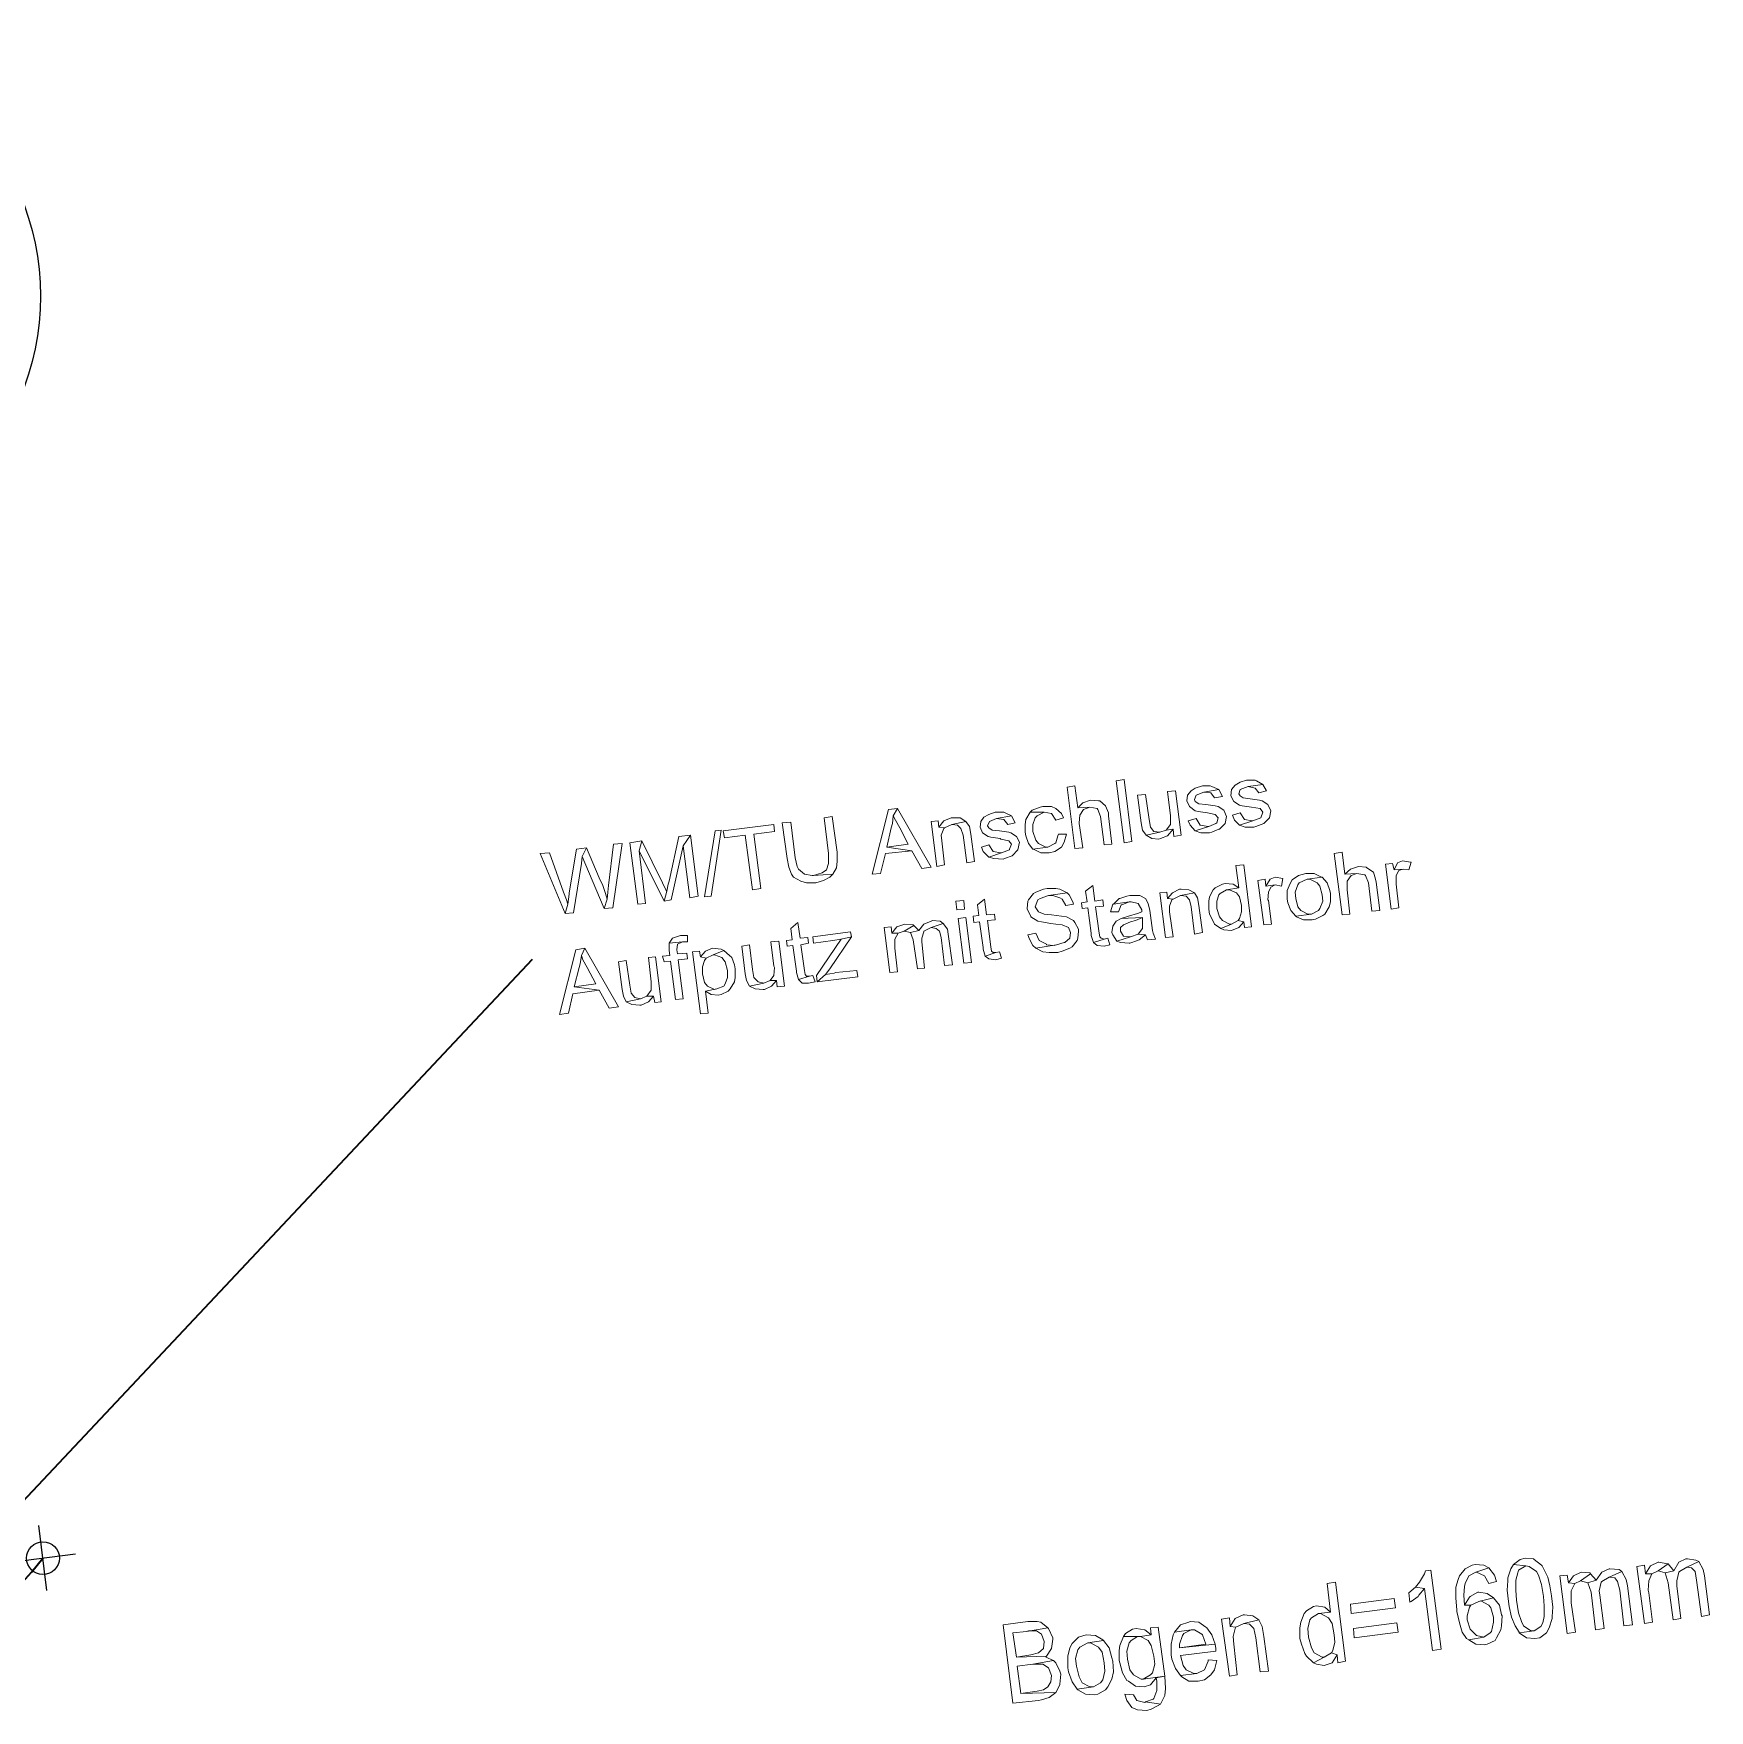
# Model space of a CAD drawing. Header units: metres. Extents: x 2713732.4 to 2713757.2, y 1226081.6 to 1226111.3.
# Drawn here: x 2713745.112 to 2713747.668, y 1226096.657 to 1226099.215 of the extents above; entities that cross this region are included whole.
import ezdxf

# ---------------------------------------------------------------- set-up
doc = ezdxf.new("R2010")
doc.units = ezdxf.units.M
doc.linetypes.add('DASHDOT', pattern=[1, 0.5, -0.25, 0, -0.25])
doc.layers.add('einlagen_boden_erstes_og', color=7, linetype='Continuous', true_color=0x000000)

msp = doc.modelspace()

# ---------------------------------------------------------------- linework, layer by layer
at = {"layer": 'einlagen_boden_erstes_og', "color": 6, "linetype": 'Continuous', "lineweight": 35, "true_color": 0xff00ff, "extrusion": (0.000477202, 0.001815, 0.999998)}
msp.add_line((2713744.9984, 1226096.8738, -0.1711), (2713745.8726, 1226097.8032, -0.1732), dxfattribs=at)
at = {"layer": 'einlagen_boden_erstes_og', "color": 7, "linetype": 'DASHDOT', "lineweight": 25, "extrusion": (0.000477202, 0.001815, 0.999998)}
for p, q in [((2713745.1321, 1226096.8404, -0.1711), (2713745.1195, 1226096.9396, -0.1713)), ((2713745.0762, 1226096.8837, -0.1712), (2713745.1754, 1226096.8963, -0.1713))]:
    msp.add_line(p, q, dxfattribs=at)
at = {"layer": 'einlagen_boden_erstes_og', "color": 6, "lineweight": 0}
for points in [[(2713746.775, 1226097.9804), (2713746.763, 1226098.0749), (2713746.775, 1226098.077), (2713746.7869, 1226097.9825), (2713746.775, 1226097.9804)], [(2713746.9618, 1226098.0759), (2713746.952, 1226098.0727), (2713746.9444, 1226098.0683), (2713746.939, 1226098.0618), (2713746.9379, 1226098.0521), (2713746.9423, 1226098.0434), (2713746.951, 1226098.0379), (2713746.9553, 1226098.0368), (2713746.9694, 1226098.0347), (2713746.9694, 1226098.0347), (2713746.9825, 1226098.0325), (2713746.9868, 1226098.0271), (2713746.9835, 1226098.0184), (2713746.9835, 1226098.0184), (2713746.9716, 1226098.014), (2713746.951, 1226098.0075), (2713746.9596, 1226098.0043), (2713746.9727, 1226098.0043), (2713746.9759, 1226098.0053), (2713746.9879, 1226098.0097), (2713746.9879, 1226098.0097), (2713746.9966, 1226098.0184), (2713746.9987, 1226098.0292), (2713746.9944, 1226098.039), (2713746.9857, 1226098.0444), (2713746.9814, 1226098.0455), (2713746.9672, 1226098.0477), (2713746.9564, 1226098.0488), (2713746.952, 1226098.0521), (2713746.9499, 1226098.0553), (2713746.952, 1226098.0618), (2713746.964, 1226098.0662), (2713746.9868, 1226098.0694), (2713746.977, 1226098.0749), (2713746.9748, 1226098.0759)], [(2713746.9868, 1226098.0694), (2713746.964, 1226098.0662), (2713746.9748, 1226098.064), (2713746.9803, 1226098.0564), (2713746.9922, 1226098.0597)], [(2713746.7, 1226098.0673), (2713746.6881, 1226098.0651), (2713746.7, 1226097.9717), (2713746.712, 1226097.9728), (2713746.7065, 1226098.0097), (2713746.7065, 1226098.0108), (2713746.7076, 1226098.0227), (2713746.7131, 1226098.0314), (2713746.7228, 1226098.0347), (2713746.7044, 1226098.0336)], [(2713746.7239, 1226098.0455), (2713746.712, 1226098.0412), (2713746.7044, 1226098.0336), (2713746.7228, 1226098.0347), (2713746.7337, 1226098.0325), (2713746.7348, 1226098.0314), (2713746.7391, 1226098.0205), (2713746.7446, 1226097.9771), (2713746.7565, 1226097.9782), (2713746.7511, 1226098.0216), (2713746.7511, 1226098.026), (2713746.7467, 1226098.0368), (2713746.738, 1226098.0444), (2713746.7359, 1226098.0444)], [(2713746.8076, 1226098.0542), (2713746.7956, 1226098.0531), (2713746.8011, 1226098.0108), (2713746.8032, 1226097.9999), (2713746.8087, 1226097.9923), (2713746.8293, 1226097.9967), (2713746.8206, 1226097.9977), (2713746.8152, 1226098.0043), (2713746.813, 1226098.0162)], [(2713746.8532, 1226098.0597), (2713746.8412, 1226098.0586), (2713746.8456, 1226098.0216), (2713746.8456, 1226098.0205), (2713746.8456, 1226098.0086), (2713746.8391, 1226097.9999), (2713746.8499, 1226098.001), (2713746.851, 1226097.9901), (2713746.8619, 1226097.9923)], [(2713746.8945, 1226098.0673), (2713746.8836, 1226098.064), (2713746.8771, 1226098.0597), (2713746.8717, 1226098.0531), (2713746.8706, 1226098.0444), (2713746.8749, 1226098.0358), (2713746.8836, 1226098.0292), (2713746.8879, 1226098.0282), (2713746.9021, 1226098.026), (2713746.9021, 1226098.026), (2713746.914, 1226098.0238), (2713746.9184, 1226098.0184), (2713746.9162, 1226098.0108), (2713746.9151, 1226098.0097), (2713746.9042, 1226098.0053), (2713746.8836, 1226097.9988), (2713746.8923, 1226097.9956), (2713746.9053, 1226097.9956), (2713746.9086, 1226097.9967), (2713746.9195, 1226098.001), (2713746.9205, 1226098.001), (2713746.9292, 1226098.0097), (2713746.9314, 1226098.0205), (2713746.9271, 1226098.0303), (2713746.9184, 1226098.0358), (2713746.914, 1226098.0368), (2713746.8999, 1226098.039), (2713746.889, 1226098.0401), (2713746.8836, 1226098.0434), (2713746.8825, 1226098.0466), (2713746.8847, 1226098.0531), (2713746.8966, 1226098.0575), (2713746.9195, 1226098.0618), (2713746.9086, 1226098.0662), (2713746.9064, 1226098.0673)], [(2713746.9195, 1226098.0618), (2713746.8966, 1226098.0575), (2713746.9075, 1226098.0564), (2713746.9129, 1226098.0488), (2713746.9249, 1226098.051)], [(2713746.3296, 1226098.0205), (2713746.3177, 1226098.0184), (2713746.3242, 1226097.9641), (2713746.3242, 1226097.963), (2713746.3242, 1226097.9489), (2713746.3209, 1226097.9391), (2713746.3144, 1226097.9347), (2713746.3014, 1226097.9304), (2713746.3307, 1226097.9326), (2713746.3361, 1226097.9423), (2713746.3372, 1226097.9521), (2713746.3372, 1226097.9662)], [(2713746.4296, 1226098.0325), (2713746.4154, 1226098.0314), (2713746.3905, 1226097.9326), (2713746.4035, 1226097.9337), (2713746.4111, 1226097.9641), (2713746.4513, 1226097.9684), (2713746.4133, 1226097.9738), (2713746.4198, 1226098.0032), (2713746.422, 1226098.0097), (2713746.423, 1226098.0216)], [(2713746.4296, 1226098.0325), (2713746.423, 1226098.0216), (2713746.4263, 1226098.0151), (2713746.4328, 1226098.0032), (2713746.4459, 1226097.9782), (2713746.4133, 1226097.9738), (2713746.4513, 1226097.9684), (2713746.4665, 1226097.9413), (2713746.4806, 1226097.9434)], [(2713746.5132, 1226098.0184), (2713746.511, 1226098.0184), (2713746.5002, 1226098.014), (2713746.4926, 1226098.0043), (2713746.5012, 1226098.0032), (2713746.5121, 1226098.0086), (2713746.5338, 1226098.0129), (2713746.5251, 1226098.0184)], [(2713746.5784, 1226098.0271), (2713746.5686, 1226098.0238), (2713746.561, 1226098.0195), (2713746.5566, 1226098.0129), (2713746.5556, 1226098.0043), (2713746.5588, 1226097.9956), (2713746.5675, 1226097.9901), (2713746.5719, 1226097.989), (2713746.586, 1226097.9869), (2713746.5871, 1226097.9858), (2713746.599, 1226097.9836), (2713746.6034, 1226097.9782), (2713746.6001, 1226097.9706), (2713746.6001, 1226097.9695), (2713746.5881, 1226097.9652), (2713746.5686, 1226097.9586), (2713746.5762, 1226097.9565), (2713746.5903, 1226097.9554), (2713746.5925, 1226097.9565), (2713746.6044, 1226097.9608), (2713746.6044, 1226097.9608), (2713746.6131, 1226097.9695), (2713746.6153, 1226097.9814), (2713746.611, 1226097.9901), (2713746.6023, 1226097.9956), (2713746.599, 1226097.9967), (2713746.5849, 1226097.9988), (2713746.574, 1226097.9999), (2713746.5686, 1226098.0032), (2713746.5664, 1226098.0064), (2713746.5697, 1226098.0129), (2713746.5805, 1226098.0173), (2713746.6034, 1226098.0216), (2713746.5936, 1226098.026), (2713746.5914, 1226098.0271)], [(2713746.6034, 1226098.0216), (2713746.5805, 1226098.0173), (2713746.5914, 1226098.0162), (2713746.5979, 1226098.0086), (2713746.6088, 1226098.0108)], [(2713746.6316, 1226098.0271), (2713746.6251, 1226098.0162), (2713746.624, 1226098.0086), (2713746.624, 1226097.9967), (2713746.6251, 1226097.9912), (2713746.6294, 1226097.9793), (2713746.6359, 1226097.9706), (2713746.6588, 1226097.9738), (2713746.6555, 1226097.9738), (2713746.6446, 1226097.9793), (2713746.6403, 1226097.9847), (2713746.6359, 1226097.9977), (2713746.6359, 1226098.0086), (2713746.6392, 1226098.0184), (2713746.6425, 1226098.0216), (2713746.6533, 1226098.0271)], [(2713746.6512, 1226098.0358), (2713746.6468, 1226098.0347), (2713746.6349, 1226098.0303), (2713746.6316, 1226098.0271), (2713746.6533, 1226098.0271), (2713746.6642, 1226098.0249), (2713746.6707, 1226098.0151), (2713746.6827, 1226098.0184), (2713746.6794, 1226098.0249), (2713746.6707, 1226098.0325), (2713746.6642, 1226098.0358)], [(2713746.952, 1226098.026), (2713746.9401, 1226098.0227), (2713746.9433, 1226098.0151), (2713746.951, 1226098.0075), (2713746.9716, 1226098.014), (2713746.9705, 1226098.014), (2713746.9586, 1226098.0162), (2713746.9586, 1226098.0162)], [(2713746.1135, 1226097.9923), (2713746.0961, 1226097.9901), (2713746.0809, 1226097.9217), (2713746.0798, 1226097.9174), (2713746.0776, 1226097.9065), (2713746.0733, 1226097.8913), (2713746.0841, 1226097.8935), (2713746.1026, 1226097.976)], [(2713746.1135, 1226097.9923), (2713746.1026, 1226097.976), (2713746.1124, 1226097.8967), (2713746.1254, 1226097.8989)], [(2713746.1352, 1226097.8978), (2713746.1515, 1226097.9988), (2713746.1602, 1226097.9999), (2713746.145, 1226097.8989), (2713746.1352, 1226097.8978)], [(2713746.2406, 1226098.0086), (2713746.1634, 1226097.9988), (2713746.1656, 1226097.988), (2713746.1971, 1226097.9923), (2713746.208, 1226097.9087), (2713746.221, 1226097.9108), (2713746.2101, 1226097.9934), (2713746.2416, 1226097.9977)], [(2713746.2666, 1226098.0119), (2713746.2536, 1226098.0108), (2713746.2612, 1226097.9565), (2713746.2634, 1226097.9434), (2713746.2677, 1226097.9326), (2713746.271, 1226097.9282), (2713746.2818, 1226097.9217), (2713746.2905, 1226097.9195), (2713746.3046, 1226097.9195), (2713746.3166, 1226097.9228), (2713746.3264, 1226097.9282), (2713746.3307, 1226097.9326), (2713746.3014, 1226097.9304), (2713746.2992, 1226097.9304), (2713746.2873, 1226097.9326), (2713746.2873, 1226097.9326), (2713746.2786, 1226097.9402), (2713746.2764, 1226097.9445), (2713746.2731, 1226097.9575)], [(2713746.4915, 1226098.014), (2713746.4806, 1226098.0129), (2713746.4893, 1226097.9445), (2713746.5012, 1226097.9467), (2713746.4969, 1226097.9836), (2713746.4958, 1226097.9923), (2713746.5002, 1226098.0021), (2713746.5012, 1226098.0032), (2713746.4926, 1226098.0043)], [(2713746.5338, 1226098.0129), (2713746.5121, 1226098.0086), (2713746.5208, 1226098.0075), (2713746.5262, 1226098.0021), (2713746.5295, 1226097.9923), (2713746.5349, 1226097.9499), (2713746.5469, 1226097.9521), (2713746.5414, 1226097.9934), (2713746.5393, 1226098.0053)], [(2713746.675, 1226097.9934), (2713746.674, 1226097.9912), (2713746.6707, 1226097.9804), (2713746.6696, 1226097.9793), (2713746.6588, 1226097.9738), (2713746.6359, 1226097.9706), (2713746.637, 1226097.9706), (2713746.6479, 1226097.9652), (2713746.6609, 1226097.9652), (2713746.6696, 1226097.9673), (2713746.6794, 1226097.9738), (2713746.6837, 1226097.9814), (2713746.687, 1226097.9934)], [(2713746.8391, 1226097.9999), (2713746.8293, 1226097.9967), (2713746.8087, 1226097.9923), (2713746.8173, 1226097.9869), (2713746.8282, 1226097.9858), (2713746.8304, 1226097.9869), (2713746.8412, 1226097.9912), (2713746.8499, 1226098.001)], [(2713746.8847, 1226098.0173), (2713746.8727, 1226098.014), (2713746.876, 1226098.0075), (2713746.8836, 1226097.9988), (2713746.9042, 1226098.0053), (2713746.9032, 1226098.0053), (2713746.8912, 1226098.0075), (2713746.8912, 1226098.0075)], [(2713745.9549, 1226097.9728), (2713745.9397, 1226097.9706), (2713745.9288, 1226097.9043), (2713745.9288, 1226097.9021), (2713745.9266, 1226097.8869), (2713745.9223, 1226097.8728), (2713745.9353, 1226097.8739), (2713745.9473, 1226097.9489), (2713745.9484, 1226097.9597)], [(2713745.9549, 1226097.9728), (2713745.9484, 1226097.9597), (2713745.9527, 1226097.9499), (2713745.982, 1226097.8804), (2713745.9864, 1226097.8945), (2713745.9842, 1226097.9032), (2713745.9799, 1226097.9152), (2713745.9744, 1226097.9271)], [(2713746.0092, 1226097.9793), (2713745.9962, 1226097.9782), (2713745.9885, 1226097.9152), (2713745.9875, 1226097.9054), (2713745.9864, 1226097.8945), (2713745.982, 1226097.8804), (2713745.9951, 1226097.8815)], [(2713746.0396, 1226097.9836), (2713746.0211, 1226097.9804), (2713746.0331, 1226097.8869), (2713746.045, 1226097.888), (2713746.0353, 1226097.9684)], [(2713746.0396, 1226097.9836), (2713746.0353, 1226097.9684), (2713746.0733, 1226097.8913), (2713746.0776, 1226097.9065), (2713746.0765, 1226097.9076), (2713746.0711, 1226097.9195)], [(2713746.5686, 1226097.9771), (2713746.5577, 1226097.9738), (2713746.5599, 1226097.9673), (2713746.5686, 1226097.9586), (2713746.5881, 1226097.9652), (2713746.5871, 1226097.9652), (2713746.5751, 1226097.9673), (2713746.5751, 1226097.9673)], [(2713745.8984, 1226097.9652), (2713745.8843, 1226097.9641), (2713745.9223, 1226097.8728), (2713745.9266, 1226097.8869), (2713745.9245, 1226097.8935), (2713745.9201, 1226097.9054)], [(2713746.9575, 1226097.9467), (2713746.9455, 1226097.9456), (2713746.9499, 1226097.9119), (2713746.9314, 1226097.9087), (2713746.9357, 1226097.9087), (2713746.9466, 1226097.9043), (2713746.951, 1226097.8978), (2713746.9542, 1226097.8848), (2713746.9542, 1226097.875), (2713746.951, 1226097.8652), (2713746.9488, 1226097.862), (2713746.9575, 1226097.8598), (2713746.9586, 1226097.8511), (2713746.9694, 1226097.8522)], [(2713747.1074, 1226097.9662), (2713747.0954, 1226097.9641), (2713747.1074, 1226097.8706), (2713747.1193, 1226097.8717), (2713747.115, 1226097.9087), (2713747.115, 1226097.9098), (2713747.115, 1226097.9217), (2713747.1215, 1226097.9304), (2713747.1302, 1226097.9337), (2713747.1117, 1226097.9326)], [(2713747.1324, 1226097.9445), (2713747.1204, 1226097.9402), (2713747.1117, 1226097.9326), (2713747.1302, 1226097.9337), (2713747.1421, 1226097.9315), (2713747.1432, 1226097.9304), (2713747.1476, 1226097.9195), (2713747.153, 1226097.8761), (2713747.1649, 1226097.8772), (2713747.1595, 1226097.9206), (2713747.1584, 1226097.925), (2713747.1552, 1226097.9358), (2713747.1454, 1226097.9423), (2713747.1443, 1226097.9434)], [(2713747.1845, 1226097.9489), (2713747.1736, 1226097.9478), (2713747.1823, 1226097.8793), (2713747.1943, 1226097.8815), (2713747.1899, 1226097.9174), (2713747.1899, 1226097.9184), (2713747.1899, 1226097.9304), (2713747.1943, 1226097.938), (2713747.2008, 1226097.9402), (2713747.1867, 1226097.9391)], [(2713747.1997, 1226097.9532), (2713747.1921, 1226097.9499), (2713747.1921, 1226097.9499), (2713747.1867, 1226097.9391), (2713747.2008, 1226097.9402), (2713747.2095, 1226097.9391), (2713747.2127, 1226097.951), (2713747.2116, 1226097.951)], [(2713746.7272, 1226097.9152), (2713746.7163, 1226097.9065), (2713746.7185, 1226097.8902), (2713746.7098, 1226097.8891), (2713746.7109, 1226097.8804), (2713746.7196, 1226097.8815), (2713746.725, 1226097.8424), (2713746.725, 1226097.8391), (2713746.7283, 1226097.8283), (2713746.7446, 1226097.8337), (2713746.7402, 1226097.8348), (2713746.738, 1226097.837), (2713746.737, 1226097.8424), (2713746.7315, 1226097.8826), (2713746.7435, 1226097.8837), (2713746.7424, 1226097.8935), (2713746.7304, 1226097.8913)], [(2713746.9292, 1226097.9184), (2713746.9249, 1226097.9174), (2713746.914, 1226097.9119), (2713746.9108, 1226097.9087), (2713746.9053, 1226097.8978), (2713746.9042, 1226097.8913), (2713746.9042, 1226097.8793), (2713746.9053, 1226097.8717), (2713746.9108, 1226097.8609), (2713746.9129, 1226097.8565), (2713746.9227, 1226097.85), (2713746.939, 1226097.8565), (2713746.9357, 1226097.8565), (2713746.9249, 1226097.862), (2713746.9205, 1226097.8674), (2713746.9162, 1226097.8804), (2713746.9162, 1226097.8913), (2713746.9195, 1226097.9011), (2713746.9216, 1226097.9032), (2713746.9314, 1226097.9087), (2713746.9499, 1226097.9119), (2713746.9412, 1226097.9174)], [(2713746.9901, 1226097.925), (2713746.9792, 1226097.9228), (2713746.9879, 1226097.8554), (2713746.9998, 1226097.8565), (2713746.9955, 1226097.8924), (2713746.9944, 1226097.8935), (2713746.9955, 1226097.9054), (2713746.9987, 1226097.913), (2713747.0053, 1226097.9163), (2713746.9911, 1226097.9141)], [(2713747.0053, 1226097.9282), (2713746.9977, 1226097.925), (2713746.9977, 1226097.925), (2713746.9911, 1226097.9141), (2713747.0053, 1226097.9163), (2713747.015, 1226097.9141), (2713747.0172, 1226097.926), (2713747.0172, 1226097.926)], [(2713747.052, 1226097.9337), (2713747.0411, 1226097.9304), (2713747.0313, 1226097.9239), (2713747.0281, 1226097.9184), (2713747.0237, 1226097.9076), (2713747.0237, 1226097.8945), (2713747.0248, 1226097.8891), (2713747.0292, 1226097.8772), (2713747.0368, 1226097.8685), (2713747.0607, 1226097.8717), (2713747.0552, 1226097.8717), (2713747.0444, 1226097.8772), (2713747.04, 1226097.8826), (2713747.0368, 1226097.8956), (2713747.0357, 1226097.9054), (2713747.04, 1226097.9163), (2713747.0422, 1226097.9195), (2713747.0541, 1226097.925), (2713747.077, 1226097.9282), (2713747.0759, 1226097.9282), (2713747.065, 1226097.9337)], [(2713747.077, 1226097.9282), (2713747.0541, 1226097.925), (2713747.0585, 1226097.925), (2713747.0694, 1226097.9195), (2713747.0737, 1226097.9141), (2713747.077, 1226097.9011), (2713747.078, 1226097.8913), (2713747.0737, 1226097.8804), (2713747.0715, 1226097.8772), (2713747.0607, 1226097.8717), (2713747.0368, 1226097.8685), (2713747.0378, 1226097.8674), (2713747.0487, 1226097.863), (2713747.0617, 1226097.863), (2713747.0672, 1226097.8641), (2713747.078, 1226097.8696), (2713747.0813, 1226097.8717), (2713747.0878, 1226097.8826), (2713747.09, 1226097.8902), (2713747.09, 1226097.9032), (2713747.0889, 1226097.9076), (2713747.0846, 1226097.9195)], [(2713746.5306, 1226097.8924), (2713746.5186, 1226097.8913), (2713746.5197, 1226097.8783), (2713746.5317, 1226097.8793)], [(2713746.5621, 1226097.8945), (2713746.5512, 1226097.8859), (2713746.5534, 1226097.8696), (2713746.5447, 1226097.8685), (2713746.5458, 1226097.8587), (2713746.5545, 1226097.8598), (2713746.5599, 1226097.8207), (2713746.5599, 1226097.8185), (2713746.5632, 1226097.8076), (2713746.5795, 1226097.8131), (2713746.5751, 1226097.8131), (2713746.5729, 1226097.8153), (2713746.5719, 1226097.8218), (2713746.5664, 1226097.862), (2713746.5784, 1226097.863), (2713746.5773, 1226097.8717), (2713746.5653, 1226097.8706)], [(2713746.6577, 1226097.9108), (2713746.6522, 1226097.9098), (2713746.6403, 1226097.9054), (2713746.637, 1226097.9032), (2713746.6294, 1226097.8935), (2713746.6283, 1226097.8913), (2713746.6273, 1226097.8804), (2713746.6273, 1226097.8793), (2713746.6327, 1226097.8685), (2713746.6327, 1226097.8674), (2713746.6435, 1226097.8609), (2713746.649, 1226097.8598), (2713746.6631, 1226097.8576), (2713746.6707, 1226097.8565), (2713746.6805, 1226097.8554), (2713746.6903, 1226097.8511), (2713746.6935, 1226097.8435), (2713746.6924, 1226097.8348), (2713746.6848, 1226097.8283), (2713746.6837, 1226097.8283), (2713746.6718, 1226097.825), (2713746.6403, 1226097.8196), (2713746.6512, 1226097.8142), (2713746.6609, 1226097.8131), (2713746.674, 1226097.8131), (2713746.6805, 1226097.8153), (2713746.6924, 1226097.8196), (2713746.6957, 1226097.8218), (2713746.7033, 1226097.8315), (2713746.7044, 1226097.8348), (2713746.7055, 1226097.8457), (2713746.7055, 1226097.8489), (2713746.7, 1226097.8587), (2713746.6979, 1226097.862), (2713746.687, 1226097.8674), (2713746.6794, 1226097.8685), (2713746.6642, 1226097.8706), (2713746.6533, 1226097.8717), (2713746.6446, 1226097.875), (2713746.6392, 1226097.8826), (2713746.6392, 1226097.8826), (2713746.6435, 1226097.8935), (2713746.6468, 1226097.8956), (2713746.6598, 1226097.9), (2713746.6881, 1226097.9043), (2713746.6772, 1226097.9098), (2713746.6707, 1226097.9108)], [(2713746.6881, 1226097.9043), (2713746.6598, 1226097.9), (2713746.6664, 1226097.9), (2713746.6772, 1226097.8967), (2713746.6805, 1226097.8945), (2713746.6859, 1226097.8848), (2713746.6979, 1226097.8869), (2713746.6968, 1226097.8902), (2713746.6913, 1226097.9011)], [(2713746.7587, 1226097.8869), (2713746.7576, 1226097.8869), (2713746.7543, 1226097.875), (2713746.7663, 1226097.875), (2713746.7706, 1226097.8859), (2713746.7717, 1226097.8859), (2713746.7826, 1226097.8902)], [(2713746.7837, 1226097.9), (2713746.7793, 1226097.8989), (2713746.7685, 1226097.8956), (2713746.7674, 1226097.8956), (2713746.7587, 1226097.8869), (2713746.7826, 1226097.8902), (2713746.7858, 1226097.8902), (2713746.7967, 1226097.888), (2713746.8021, 1226097.8783), (2713746.8021, 1226097.875), (2713746.7956, 1226097.8728), (2713746.7815, 1226097.8685), (2713746.7706, 1226097.8652), (2713746.8032, 1226097.8663), (2713746.8032, 1226097.862), (2713746.8032, 1226097.85), (2713746.7967, 1226097.8413), (2713746.7967, 1226097.8413), (2713746.8076, 1226097.8402), (2713746.8108, 1226097.8326), (2713746.8228, 1226097.8337), (2713746.8195, 1226097.8424), (2713746.8184, 1226097.8468), (2713746.8163, 1226097.862), (2713746.8141, 1226097.8772), (2713746.8119, 1226097.888), (2713746.8076, 1226097.8956), (2713746.7989, 1226097.9), (2713746.7967, 1226097.9)], [(2713746.8402, 1226097.9054), (2713746.8293, 1226097.9043), (2713746.838, 1226097.8359), (2713746.8499, 1226097.837), (2713746.8445, 1226097.875), (2713746.8445, 1226097.8837), (2713746.8478, 1226097.8935), (2713746.8499, 1226097.8945), (2713746.8412, 1226097.8956)], [(2713746.8619, 1226097.9098), (2713746.8597, 1226097.9098), (2713746.8488, 1226097.9043), (2713746.8412, 1226097.8956), (2713746.8499, 1226097.8945), (2713746.8608, 1226097.9), (2713746.8825, 1226097.9043), (2713746.8738, 1226097.9087)], [(2713746.8825, 1226097.9043), (2713746.8608, 1226097.9), (2713746.8695, 1226097.8989), (2713746.8749, 1226097.8935), (2713746.8771, 1226097.8826), (2713746.8825, 1226097.8413), (2713746.8945, 1226097.8435), (2713746.889, 1226097.8848), (2713746.8869, 1226097.8967)], [(2713746.5338, 1226097.8663), (2713746.5219, 1226097.8652), (2713746.5306, 1226097.7968), (2713746.5425, 1226097.7979)], [(2713746.7706, 1226097.8652), (2713746.763, 1226097.8609), (2713746.7576, 1226097.8533), (2713746.7565, 1226097.8435), (2713746.7576, 1226097.8402), (2713746.7641, 1226097.8305), (2713746.7848, 1226097.837), (2713746.7739, 1226097.8381), (2713746.7695, 1226097.8457), (2713746.7695, 1226097.8511), (2713746.7739, 1226097.8554), (2713746.7848, 1226097.8598), (2713746.7924, 1226097.862), (2713746.8032, 1226097.8663)], [(2713746.0983, 1226097.8391), (2713746.0983, 1226097.8391), (2713746.0863, 1226097.8348), (2713746.0809, 1226097.8272), (2713746.1015, 1226097.8294), (2713746.1091, 1226097.8294), (2713746.1091, 1226097.8391)], [(2713746.2775, 1226097.8587), (2713746.2666, 1226097.85), (2713746.2688, 1226097.8326), (2713746.2601, 1226097.8315), (2713746.2612, 1226097.8229), (2713746.2699, 1226097.8239), (2713746.2753, 1226097.7848), (2713746.2753, 1226097.7827), (2713746.2786, 1226097.7718), (2713746.2949, 1226097.7772), (2713746.2905, 1226097.7772), (2713746.2883, 1226097.7794), (2713746.2873, 1226097.7859), (2713746.2818, 1226097.825), (2713746.2938, 1226097.8272), (2713746.2927, 1226097.8359), (2713746.2807, 1226097.8348)], [(2713746.3579, 1226097.8446), (2713746.3003, 1226097.837), (2713746.3014, 1226097.8272), (2713746.3307, 1226097.8315), (2713746.3307, 1226097.8315), (2713746.3437, 1226097.8337), (2713746.359, 1226097.837)], [(2713746.4198, 1226097.8522), (2713746.4089, 1226097.8511), (2713746.4176, 1226097.7827), (2713746.4296, 1226097.7838), (2713746.4252, 1226097.8196), (2713746.4252, 1226097.8229), (2713746.4252, 1226097.8337), (2713746.4306, 1226097.8424), (2713746.4209, 1226097.8424)], [(2713746.4404, 1226097.8565), (2713746.4404, 1226097.8565), (2713746.4285, 1226097.8522), (2713746.4209, 1226097.8424), (2713746.4306, 1226097.8424), (2713746.4393, 1226097.8457), (2713746.4545, 1226097.8544), (2713746.4535, 1226097.8554)], [(2713746.4545, 1226097.8544), (2713746.4393, 1226097.8457), (2713746.4491, 1226097.8435), (2713746.4621, 1226097.8468)], [(2713746.4828, 1226097.862), (2713746.4806, 1226097.8609), (2713746.4697, 1226097.8565), (2713746.4621, 1226097.8468), (2713746.4491, 1226097.8435), (2713746.4491, 1226097.8435), (2713746.4535, 1226097.8326), (2713746.46, 1226097.7881), (2713746.4708, 1226097.7892), (2713746.4665, 1226097.8294), (2713746.4665, 1226097.8348), (2713746.4697, 1226097.8446), (2713746.4697, 1226097.8457), (2713746.4806, 1226097.8511), (2713746.4991, 1226097.8576), (2713746.4947, 1226097.8609)], [(2713746.4991, 1226097.8576), (2713746.4806, 1226097.8511), (2713746.4882, 1226097.85), (2713746.4936, 1226097.8457), (2713746.4958, 1226097.8359), (2713746.5012, 1226097.7935), (2713746.5132, 1226097.7946), (2713746.5067, 1226097.8413), (2713746.5056, 1226097.8489)], [(2713746.6403, 1226097.8424), (2713746.6283, 1226097.8402), (2713746.6305, 1226097.8337), (2713746.6359, 1226097.8239), (2713746.6403, 1226097.8196), (2713746.6718, 1226097.825), (2713746.6685, 1226097.8239), (2713746.6566, 1226097.825), (2713746.6566, 1226097.8261), (2713746.6457, 1226097.8315), (2713746.6457, 1226097.8315)], [(2713746.7967, 1226097.8413), (2713746.7848, 1226097.837), (2713746.7641, 1226097.8305), (2713746.7695, 1226097.8283), (2713746.7826, 1226097.8272), (2713746.7837, 1226097.8272), (2713746.7956, 1226097.8315), (2713746.7978, 1226097.8326), (2713746.8076, 1226097.8402)], [(2713746.9488, 1226097.862), (2713746.939, 1226097.8565), (2713746.9227, 1226097.85), (2713746.9271, 1226097.8478), (2713746.939, 1226097.8468), (2713746.9499, 1226097.8511), (2713746.9575, 1226097.8598)], [(2713745.9527, 1226097.8196), (2713745.9386, 1226097.8174), (2713745.9136, 1226097.7186), (2713745.9277, 1226097.7207), (2713745.9342, 1226097.7501), (2713745.9744, 1226097.7555), (2713745.9364, 1226097.7609), (2713745.944, 1226097.7903), (2713745.9451, 1226097.7957), (2713745.9473, 1226097.8087)], [(2713745.9527, 1226097.8196), (2713745.9473, 1226097.8087), (2713745.9494, 1226097.8022), (2713745.956, 1226097.7903), (2713745.969, 1226097.7653), (2713745.9364, 1226097.7609), (2713745.9744, 1226097.7555), (2713745.9896, 1226097.7284), (2713746.0038, 1226097.7305)], [(2713746.0809, 1226097.8272), (2713746.0809, 1226097.8163), (2713746.082, 1226097.8087), (2713746.0711, 1226097.8076), (2713746.0733, 1226097.799), (2713746.083, 1226097.8), (2713746.0907, 1226097.7414), (2713746.1026, 1226097.7425), (2713746.095, 1226097.8022), (2713746.1091, 1226097.8033), (2713746.108, 1226097.812), (2713746.0939, 1226097.8109), (2713746.0928, 1226097.8174), (2713746.0939, 1226097.8261), (2713746.1015, 1226097.8294)], [(2713746.1276, 1226097.8153), (2713746.1167, 1226097.8142), (2713746.1287, 1226097.7197), (2713746.1406, 1226097.7207), (2713746.1363, 1226097.7544), (2713746.1537, 1226097.7577), (2713746.1504, 1226097.7566), (2713746.1395, 1226097.762), (2713746.1352, 1226097.7675), (2713746.1319, 1226097.7805), (2713746.1319, 1226097.7914), (2713746.1352, 1226097.8011), (2713746.1374, 1226097.8044), (2713746.1287, 1226097.8066)], [(2713746.1471, 1226097.8196), (2713746.1363, 1226097.8153), (2713746.1287, 1226097.8066), (2713746.1374, 1226097.8044), (2713746.1482, 1226097.8098), (2713746.1645, 1226097.8163), (2713746.1602, 1226097.8185)], [(2713746.1645, 1226097.8163), (2713746.1482, 1226097.8098), (2713746.1504, 1226097.8098), (2713746.1613, 1226097.8055), (2713746.1667, 1226097.799), (2713746.1699, 1226097.7859), (2713746.1699, 1226097.7751), (2713746.1667, 1226097.7653), (2713746.1645, 1226097.762), (2713746.1537, 1226097.7577), (2713746.1363, 1226097.7544), (2713746.145, 1226097.749), (2713746.1558, 1226097.7479), (2713746.1602, 1226097.749), (2713746.171, 1226097.7544), (2713746.1743, 1226097.7577), (2713746.1808, 1226097.7685), (2713746.1819, 1226097.7751), (2713746.1819, 1226097.7881), (2713746.1808, 1226097.7946), (2713746.1765, 1226097.8055), (2713746.1732, 1226097.8087)], [(2713746.2036, 1226097.825), (2713746.1917, 1226097.8229), (2713746.1971, 1226097.7805), (2713746.1993, 1226097.7707), (2713746.2036, 1226097.762), (2713746.2253, 1226097.7664), (2713746.2167, 1226097.7685), (2713746.2101, 1226097.7751), (2713746.208, 1226097.787)], [(2713746.2482, 1226097.8305), (2713746.2362, 1226097.8294), (2713746.2406, 1226097.7924), (2713746.2416, 1226097.7903), (2713746.2406, 1226097.7783), (2713746.2351, 1226097.7707), (2713746.2449, 1226097.7707), (2713746.246, 1226097.7609), (2713746.2568, 1226097.762)], [(2713746.359, 1226097.837), (2713746.3437, 1226097.8337), (2713746.3057, 1226097.7783), (2713746.3068, 1226097.7685), (2713746.3198, 1226097.7794), (2713746.3264, 1226097.7881)], [(2713746.5849, 1226097.8142), (2713746.5795, 1226097.8131), (2713746.5632, 1226097.8076), (2713746.5686, 1226097.8033), (2713746.5795, 1226097.8022), (2713746.5881, 1226097.8044)], [(2713746.75, 1226097.8348), (2713746.7446, 1226097.8337), (2713746.7283, 1226097.8283), (2713746.7337, 1226097.8239), (2713746.7446, 1226097.8229), (2713746.7533, 1226097.825)], [(2713746.0157, 1226097.8011), (2713746.0038, 1226097.799), (2713746.0092, 1226097.7566), (2713746.0114, 1226097.7468), (2713746.0157, 1226097.7381), (2713746.0374, 1226097.7425), (2713746.0287, 1226097.7446), (2713746.0233, 1226097.7512), (2713746.0211, 1226097.7631)], [(2713746.0602, 1226097.8066), (2713746.0494, 1226097.8055), (2713746.0537, 1226097.7685), (2713746.0537, 1226097.7664), (2713746.0537, 1226097.7555), (2713746.0472, 1226097.7468), (2713746.057, 1226097.7468), (2713746.0592, 1226097.737), (2713746.0689, 1226097.7381)], [(2713746.2351, 1226097.7707), (2713746.2253, 1226097.7664), (2713746.2036, 1226097.762), (2713746.2123, 1226097.7577), (2713746.2243, 1226097.7566), (2713746.2264, 1226097.7566), (2713746.2373, 1226097.762), (2713746.2449, 1226097.7707)], [(2713746.3003, 1226097.7783), (2713746.2949, 1226097.7772), (2713746.2786, 1226097.7718), (2713746.284, 1226097.7664), (2713746.2938, 1226097.7664), (2713746.3036, 1226097.7685)], [(2713746.3676, 1226097.7859), (2713746.3351, 1226097.7827), (2713746.3329, 1226097.7816), (2713746.3198, 1226097.7794), (2713746.3068, 1226097.7685), (2713746.3687, 1226097.7761)], [(2713746.0472, 1226097.7468), (2713746.0374, 1226097.7425), (2713746.0157, 1226097.7381), (2713746.0244, 1226097.7338), (2713746.0363, 1226097.7327), (2713746.0385, 1226097.7327), (2713746.0494, 1226097.7381), (2713746.057, 1226097.7468)]]:
    msp.add_lwpolyline(points, close=True, dxfattribs=at)
at = {"layer": 'einlagen_boden_erstes_og', "color": 7, "lineweight": 0}
for points in [[(2713747.2431, 1226096.8713), (2713747.2345, 1226096.8702), (2713747.2334, 1226096.8659), (2713747.2258, 1226096.8528), (2713747.2193, 1226096.8452), (2713747.2334, 1226096.8431), (2713747.2453, 1226096.7486), (2713747.2584, 1226096.7507)], [(2713747.3105, 1226096.88), (2713747.3061, 1226096.8789), (2713747.2953, 1226096.8735), (2713747.2866, 1226096.8626), (2713747.2844, 1226096.8572), (2713747.2812, 1226096.8452), (2713747.2812, 1226096.829), (2713747.2823, 1226096.8105), (2713747.2823, 1226096.8083), (2713747.2866, 1226096.7909), (2713747.2909, 1226096.7768), (2713747.2975, 1226096.767), (2713747.3007, 1226096.7649), (2713747.3235, 1226096.7692), (2713747.3127, 1226096.7714), (2713747.3029, 1226096.7812), (2713747.2985, 1226096.7953), (2713747.2985, 1226096.8018), (2713747.3018, 1226096.8148), (2713747.304, 1226096.8181), (2713747.2942, 1226096.8181), (2713747.2931, 1226096.8333), (2713747.2942, 1226096.8463), (2713747.2953, 1226096.8507), (2713747.3007, 1226096.8626), (2713747.3116, 1226096.8681), (2713747.3311, 1226096.8746), (2713747.3235, 1226096.8789)], [(2713747.3311, 1226096.8746), (2713747.3116, 1226096.8681), (2713747.3127, 1226096.8681), (2713747.3246, 1226096.8626), (2713747.3311, 1226096.8507), (2713747.3431, 1226096.8539), (2713747.3398, 1226096.8637)], [(2713747.3692, 1226096.88), (2713747.3648, 1226096.8735), (2713747.3605, 1226096.8594), (2713747.3605, 1226096.855), (2713747.3594, 1226096.8409), (2713747.3615, 1226096.8235), (2713747.3626, 1226096.8159), (2713747.3659, 1226096.7996), (2713747.3713, 1226096.7866), (2713747.3778, 1226096.7768), (2713747.3778, 1226096.7757), (2713747.4007, 1226096.779), (2713747.3952, 1226096.779), (2713747.3844, 1226096.7866), (2713747.3811, 1226096.7931), (2713747.3768, 1226096.8061), (2713747.3735, 1226096.8257), (2713747.3724, 1226096.8409), (2713747.3724, 1226096.8561), (2713747.3757, 1226096.867), (2713747.3768, 1226096.8713), (2713747.3876, 1226096.8778)], [(2713747.3865, 1226096.8898), (2713747.3789, 1226096.8876), (2713747.3692, 1226096.88), (2713747.3876, 1226096.8778), (2713747.393, 1226096.8767), (2713747.4039, 1226096.8691), (2713747.4072, 1226096.8637), (2713747.4115, 1226096.8496), (2713747.4148, 1226096.8311), (2713747.4159, 1226096.817), (2713747.4159, 1226096.8007), (2713747.4137, 1226096.7909), (2713747.4104, 1226096.7855), (2713747.4007, 1226096.779), (2713747.3778, 1226096.7757), (2713747.3887, 1226096.7681), (2713747.4017, 1226096.767), (2713747.4093, 1226096.7681), (2713747.4191, 1226096.7757), (2713747.4235, 1226096.7833), (2713747.4278, 1226096.7974), (2713747.4278, 1226096.8007), (2713747.4289, 1226096.8148), (2713747.4267, 1226096.8322), (2713747.4245, 1226096.8474), (2713747.4213, 1226096.8605), (2713747.4191, 1226096.8648), (2713747.4126, 1226096.8778), (2713747.4115, 1226096.8789), (2713747.4007, 1226096.8876), (2713747.3996, 1226096.8887)], [(2713747.4723, 1226096.8681), (2713747.4723, 1226096.8681), (2713747.4604, 1226096.8626), (2713747.4528, 1226096.8518), (2713747.4626, 1226096.8507), (2713747.4713, 1226096.855), (2713747.4865, 1226096.8659), (2713747.4854, 1226096.867)], [(2713747.5158, 1226096.8735), (2713747.5147, 1226096.8735), (2713747.5038, 1226096.8681), (2713747.4952, 1226096.8561), (2713747.4821, 1226096.8518), (2713747.4821, 1226096.8518), (2713747.4876, 1226096.8376), (2713747.4941, 1226096.7801), (2713747.5071, 1226096.7822), (2713747.5006, 1226096.8333), (2713747.4995, 1226096.8398), (2713747.5028, 1226096.8528), (2713747.5038, 1226096.8539), (2713747.5147, 1226096.8605), (2713747.5343, 1226096.8691), (2713747.5299, 1226096.8724)], [(2713747.5343, 1226096.8691), (2713747.5147, 1226096.8605), (2713747.5234, 1226096.8594), (2713747.5277, 1226096.8539), (2713747.531, 1226096.8409), (2713747.5375, 1226096.7866), (2713747.5506, 1226096.7877), (2713747.5429, 1226096.8474), (2713747.5408, 1226096.8572)], [(2713747.569, 1226096.8789), (2713747.5571, 1226096.8767), (2713747.569, 1226096.7898), (2713747.581, 1226096.792), (2713747.5755, 1226096.8366), (2713747.5744, 1226096.8409), (2713747.5755, 1226096.855), (2713747.5799, 1226096.8659), (2713747.5701, 1226096.8659)], [(2713747.5907, 1226096.8833), (2713747.5897, 1226096.8833), (2713747.5777, 1226096.8778), (2713747.5701, 1226096.8659), (2713747.5799, 1226096.8659), (2713747.5897, 1226096.8702), (2713747.6049, 1226096.8811), (2713747.6038, 1226096.8811)], [(2713747.6049, 1226096.8811), (2713747.5897, 1226096.8702), (2713747.6005, 1226096.867), (2713747.6136, 1226096.8702)], [(2713747.6342, 1226096.8887), (2713747.632, 1226096.8887), (2713747.6212, 1226096.8833), (2713747.6136, 1226096.8702), (2713747.6005, 1226096.867), (2713747.6005, 1226096.867), (2713747.6049, 1226096.8518), (2713747.6125, 1226096.7953), (2713747.6244, 1226096.7974), (2713747.6179, 1226096.8474), (2713747.6179, 1226096.855), (2713747.6212, 1226096.8681), (2713747.6222, 1226096.8691), (2713747.6331, 1226096.8757), (2713747.6516, 1226096.8843), (2713747.6472, 1226096.8865)], [(2713747.6516, 1226096.8843), (2713747.6331, 1226096.8757), (2713747.6407, 1226096.8746), (2713747.6461, 1226096.8691), (2713747.6483, 1226096.8561), (2713747.6559, 1226096.8007), (2713747.6679, 1226096.8029), (2713747.6603, 1226096.8626), (2713747.6581, 1226096.8724)], [(2713747.0976, 1226096.8528), (2713747.0846, 1226096.8507), (2713747.09, 1226096.8072), (2713747.0715, 1226096.8051), (2713747.0748, 1226096.8051), (2713747.0867, 1226096.7985), (2713747.0922, 1226096.7898), (2713747.0954, 1226096.7725), (2713747.0965, 1226096.7616), (2713747.0932, 1226096.7486), (2713747.0911, 1226096.7453), (2713747.0998, 1226096.7421), (2713747.1009, 1226096.7301), (2713747.1128, 1226096.7323)], [(2713747.2193, 1226096.8452), (2713747.2095, 1226096.8366), (2713747.2106, 1226096.8224), (2713747.2127, 1226096.8235), (2713747.2236, 1226096.8311), (2713747.2247, 1226096.8333), (2713747.2334, 1226096.8431)], [(2713747.4506, 1226096.8637), (2713747.4398, 1226096.8626), (2713747.4506, 1226096.7746), (2713747.4637, 1226096.7768), (2713747.4571, 1226096.8213), (2713747.4571, 1226096.8257), (2713747.4571, 1226096.8398), (2713747.4626, 1226096.8507), (2713747.4528, 1226096.8518)], [(2713747.4865, 1226096.8659), (2713747.4713, 1226096.855), (2713747.4821, 1226096.8518), (2713747.4952, 1226096.8561)], [(2713747.0683, 1226096.817), (2713747.0639, 1226096.8159), (2713747.0531, 1226096.8094), (2713747.0498, 1226096.8051), (2713747.0444, 1226096.792), (2713747.0433, 1226096.7833), (2713747.0433, 1226096.767), (2713747.0455, 1226096.7583), (2713747.0509, 1226096.7442), (2713747.0531, 1226096.7399), (2713747.0639, 1226096.7301), (2713747.0802, 1226096.7388), (2713747.077, 1226096.7388), (2713747.065, 1226096.7453), (2713747.0607, 1226096.7529), (2713747.0563, 1226096.7692), (2713747.0552, 1226096.7822), (2713747.0585, 1226096.7953), (2713747.0607, 1226096.7985), (2713747.0715, 1226096.8051), (2713747.09, 1226096.8072), (2713747.0813, 1226096.8148)], [(2713747.1867, 1226096.8279), (2713747.1204, 1226096.8192), (2713747.1215, 1226096.8051), (2713747.1888, 1226096.8137)], [(2713747.3159, 1226096.8376), (2713747.3148, 1226096.8376), (2713747.3029, 1226096.8311), (2713747.3018, 1226096.83), (2713747.2942, 1226096.8181), (2713747.304, 1226096.8181), (2713747.3159, 1226096.8235), (2713747.3387, 1226096.829), (2713747.329, 1226096.8355)], [(2713747.3387, 1226096.829), (2713747.3159, 1226096.8235), (2713747.3192, 1226096.8246), (2713747.3311, 1226096.8181), (2713747.3344, 1226096.8137), (2713747.3387, 1226096.7996), (2713747.3387, 1226096.792), (2713747.3355, 1226096.7779), (2713747.3333, 1226096.7757), (2713747.3235, 1226096.7692), (2713747.3007, 1226096.7649), (2713747.3116, 1226096.7583), (2713747.3246, 1226096.7573), (2713747.329, 1226096.7583), (2713747.3409, 1226096.7638), (2713747.3431, 1226096.7681), (2713747.3496, 1226096.7801), (2713747.3507, 1226096.7866), (2713747.3518, 1226096.8018), (2713747.3507, 1226096.8029), (2713747.3474, 1226096.8181)], [(2713746.6283, 1226096.7931), (2713746.5903, 1226096.7877), (2713746.6055, 1226096.6682), (2713746.6446, 1226096.6725), (2713746.649, 1226096.6736), (2713746.6609, 1226096.6769), (2713746.6707, 1226096.6845), (2713746.6175, 1226096.6834), (2713746.612, 1226096.7247), (2713746.6359, 1226096.7279), (2713746.6674, 1226096.7334), (2713746.6555, 1226096.7388), (2713746.6566, 1226096.7399), (2713746.611, 1226096.7388), (2713746.6055, 1226096.7757), (2713746.6262, 1226096.7779), (2713746.6588, 1226096.7833), (2713746.6479, 1226096.792), (2713746.6425, 1226096.7931)], [(2713746.876, 1226096.7931), (2713746.8738, 1226096.792), (2713746.8608, 1226096.7877), (2713746.8521, 1226096.7768), (2713746.8771, 1226096.7801), (2713746.8825, 1226096.7801), (2713746.8934, 1226096.7736), (2713746.8945, 1226096.7725), (2713746.8999, 1226096.7583), (2713746.8597, 1226096.7529), (2713746.914, 1226096.7583), (2713746.9086, 1226096.7725), (2713746.901, 1226096.7833), (2713746.8999, 1226096.7844), (2713746.889, 1226096.792)], [(2713746.9357, 1226096.7985), (2713746.9238, 1226096.7964), (2713746.9357, 1226096.7095), (2713746.9477, 1226096.7116), (2713746.9423, 1226096.7583), (2713746.9412, 1226096.7703), (2713746.9444, 1226096.7822), (2713746.9455, 1226096.7844), (2713746.9368, 1226096.7855)], [(2713746.9586, 1226096.8029), (2713746.9564, 1226096.8029), (2713746.9444, 1226096.7974), (2713746.9368, 1226096.7855), (2713746.9455, 1226096.7844), (2713746.9575, 1226096.7898), (2713746.9803, 1226096.7953), (2713746.9716, 1226096.8018)], [(2713746.9803, 1226096.7953), (2713746.9575, 1226096.7898), (2713746.9662, 1226096.7888), (2713746.9727, 1226096.7822), (2713746.9759, 1226096.7681), (2713746.9825, 1226096.716), (2713746.9955, 1226096.7171), (2713746.9879, 1226096.7703), (2713746.9857, 1226096.7855)], [(2713747.191, 1226096.7909), (2713747.1247, 1226096.7822), (2713747.1258, 1226096.7681), (2713747.1932, 1226096.7768)], [(2713746.6588, 1226096.7833), (2713746.6262, 1226096.7779), (2713746.6294, 1226096.779), (2713746.6414, 1226096.779), (2713746.649, 1226096.7736), (2713746.6533, 1226096.7627), (2713746.6522, 1226096.7518), (2713746.6446, 1226096.7453), (2713746.6327, 1226096.7421), (2713746.611, 1226096.7388), (2713746.6566, 1226096.7399), (2713746.6642, 1226096.7518), (2713746.6642, 1226096.7518), (2713746.6664, 1226096.7659), (2713746.6664, 1226096.7681), (2713746.6598, 1226096.7822)], [(2713746.7174, 1226096.7725), (2713746.7055, 1226096.7692), (2713746.6957, 1226096.7594), (2713746.6924, 1226096.7529), (2713746.6892, 1226096.7399), (2713746.6892, 1226096.7225), (2713746.6903, 1226096.716), (2713746.6957, 1226096.7008), (2713746.7033, 1226096.6899), (2713746.7283, 1226096.6932), (2713746.7228, 1226096.6932), (2713746.7109, 1226096.6997), (2713746.7065, 1226096.7084), (2713746.7022, 1226096.7247), (2713746.7011, 1226096.7366), (2713746.7044, 1226096.7497), (2713746.7076, 1226096.754), (2713746.7196, 1226096.7605), (2713746.7435, 1226096.7638), (2713746.7424, 1226096.7649), (2713746.7315, 1226096.7714)], [(2713746.7739, 1226096.7703), (2713746.7685, 1226096.7562), (2713746.7674, 1226096.7486), (2713746.7674, 1226096.7334), (2713746.7685, 1226096.7301), (2713746.7728, 1226096.7149), (2713746.7793, 1226096.7029), (2713746.7815, 1226096.7019), (2713746.7924, 1226096.6943), (2713746.8054, 1226096.6932), (2713746.8152, 1226096.6964), (2713746.8239, 1226096.7073), (2713746.8369, 1226096.7095), (2713746.8043, 1226096.7051), (2713746.8011, 1226096.7051), (2713746.7891, 1226096.7116), (2713746.7837, 1226096.7192), (2713746.7804, 1226096.7355), (2713746.7793, 1226096.7475), (2713746.7826, 1226096.7605), (2713746.7858, 1226096.7638), (2713746.7956, 1226096.7703)], [(2713746.7934, 1226096.7822), (2713746.788, 1226096.7812), (2713746.7772, 1226096.7746), (2713746.7739, 1226096.7703), (2713746.7956, 1226096.7703), (2713746.8, 1226096.7703), (2713746.8163, 1226096.7725), (2713746.8065, 1226096.7801)], [(2713746.8271, 1226096.7844), (2713746.8152, 1226096.7833), (2713746.8163, 1226096.7725), (2713746.8, 1226096.7703), (2713746.8119, 1226096.7638), (2713746.8163, 1226096.7562), (2713746.8206, 1226096.7399), (2713746.8217, 1226096.7279), (2713746.8184, 1226096.7149), (2713746.8152, 1226096.7116), (2713746.8043, 1226096.7051), (2713746.8369, 1226096.7095)], [(2713746.8521, 1226096.7768), (2713746.8499, 1226096.7725), (2713746.8467, 1226096.7583), (2713746.8467, 1226096.7421), (2713746.8478, 1226096.7355), (2713746.8532, 1226096.7214), (2713746.8608, 1226096.7106), (2713746.8858, 1226096.7138), (2713746.8814, 1226096.7138), (2713746.8695, 1226096.7192), (2713746.8651, 1226096.7258), (2713746.8608, 1226096.741), (2713746.9151, 1226096.7475), (2713746.9151, 1226096.7518), (2713746.914, 1226096.7583), (2713746.8597, 1226096.7529), (2713746.8597, 1226096.7583), (2713746.8641, 1226096.7714), (2713746.8662, 1226096.7746), (2713746.8771, 1226096.7801)], [(2713746.7435, 1226096.7638), (2713746.7196, 1226096.7605), (2713746.7239, 1226096.7605), (2713746.7359, 1226096.754), (2713746.7413, 1226096.7464), (2713746.7446, 1226096.7301), (2713746.7457, 1226096.7171), (2713746.7424, 1226096.704), (2713746.7391, 1226096.6997), (2713746.7283, 1226096.6932), (2713746.7033, 1226096.6899), (2713746.7044, 1226096.6888), (2713746.7163, 1226096.6823), (2713746.7294, 1226096.6812), (2713746.7348, 1226096.6823), (2713746.7467, 1226096.6888), (2713746.75, 1226096.6932), (2713746.7565, 1226096.7051), (2713746.7587, 1226096.716), (2713746.7576, 1226096.7323), (2713746.7565, 1226096.7377), (2713746.7522, 1226096.7529)], [(2713747.0911, 1226096.7453), (2713747.0802, 1226096.7388), (2713747.0639, 1226096.7301), (2713747.0683, 1226096.7279), (2713747.0802, 1226096.7258), (2713747.0922, 1226096.7301), (2713747.0998, 1226096.7421)], [(2713746.6674, 1226096.7334), (2713746.6359, 1226096.7279), (2713746.6381, 1226096.7279), (2713746.6512, 1226096.7279), (2713746.6598, 1226096.7225), (2713746.6642, 1226096.7106), (2713746.6631, 1226096.7008), (2713746.6588, 1226096.6932), (2713746.6522, 1226096.6888), (2713746.6425, 1226096.6867), (2713746.6175, 1226096.6834), (2713746.6707, 1226096.6845), (2713746.6772, 1226096.6964), (2713746.6772, 1226096.6975), (2713746.6783, 1226096.7127), (2713746.6772, 1226096.7171), (2713746.6707, 1226096.7301)], [(2713746.9032, 1226096.7344), (2713746.9032, 1226096.7323), (2713746.8977, 1226096.7192), (2713746.8858, 1226096.7138), (2713746.8608, 1226096.7106), (2713746.863, 1226096.7084), (2713746.8738, 1226096.7019), (2713746.8879, 1226096.7019), (2713746.8977, 1226096.704), (2713746.9075, 1226096.7116), (2713746.9129, 1226096.7192), (2713746.9162, 1226096.7334)], [(2713746.8369, 1226096.7095), (2713746.8239, 1226096.7073), (2713746.8249, 1226096.7019), (2713746.8249, 1226096.6877), (2713746.8206, 1226096.6758), (2713746.8195, 1226096.6747), (2713746.8076, 1226096.6704), (2713746.8304, 1226096.6671), (2713746.8369, 1226096.6801), (2713746.838, 1226096.691)], [(2713746.7761, 1226096.6823), (2713746.7793, 1226096.6725), (2713746.7869, 1226096.6617), (2713746.7956, 1226096.6584), (2713746.8097, 1226096.6573), (2713746.8163, 1226096.6595), (2713746.8271, 1226096.6649), (2713746.8304, 1226096.6671), (2713746.8076, 1226096.6704), (2713746.8065, 1226096.6693), (2713746.7945, 1226096.6725), (2713746.7891, 1226096.6812)]]:
    msp.add_lwpolyline(points, close=True, dxfattribs=at)
at = {"layer": 'einlagen_boden_erstes_og', "color": 7, "linetype": 'Continuous', "lineweight": 25, "extrusion": (0.000477202, 0.001815, 0.999998)}
msp.add_circle((2713744.413, 1226094.444, 3520.5086), 0.4, dxfattribs=at)
at = {"layer": 'einlagen_boden_erstes_og', "color": 96, "linetype": 'Continuous', "lineweight": 25, "true_color": 0x008000, "extrusion": (0.000477202, 0.001815, 0.999998)}
msp.add_circle((2713744.8169, 1226092.5194, 3520.5086), 0.025, dxfattribs=at)
at = {"layer": 'einlagen_boden_erstes_og', "color": 96, "linetype": 'Continuous', "lineweight": 35, "true_color": 0x008000, "extrusion": (0.000477202, 0.001815, 0.999998)}
msp.add_arc((2713744.3786, 1226092.8589, 3520.5086), 0.5544, 277.2325, 322.2326, dxfattribs=at)

doc.saveas('drawing.dxf')
